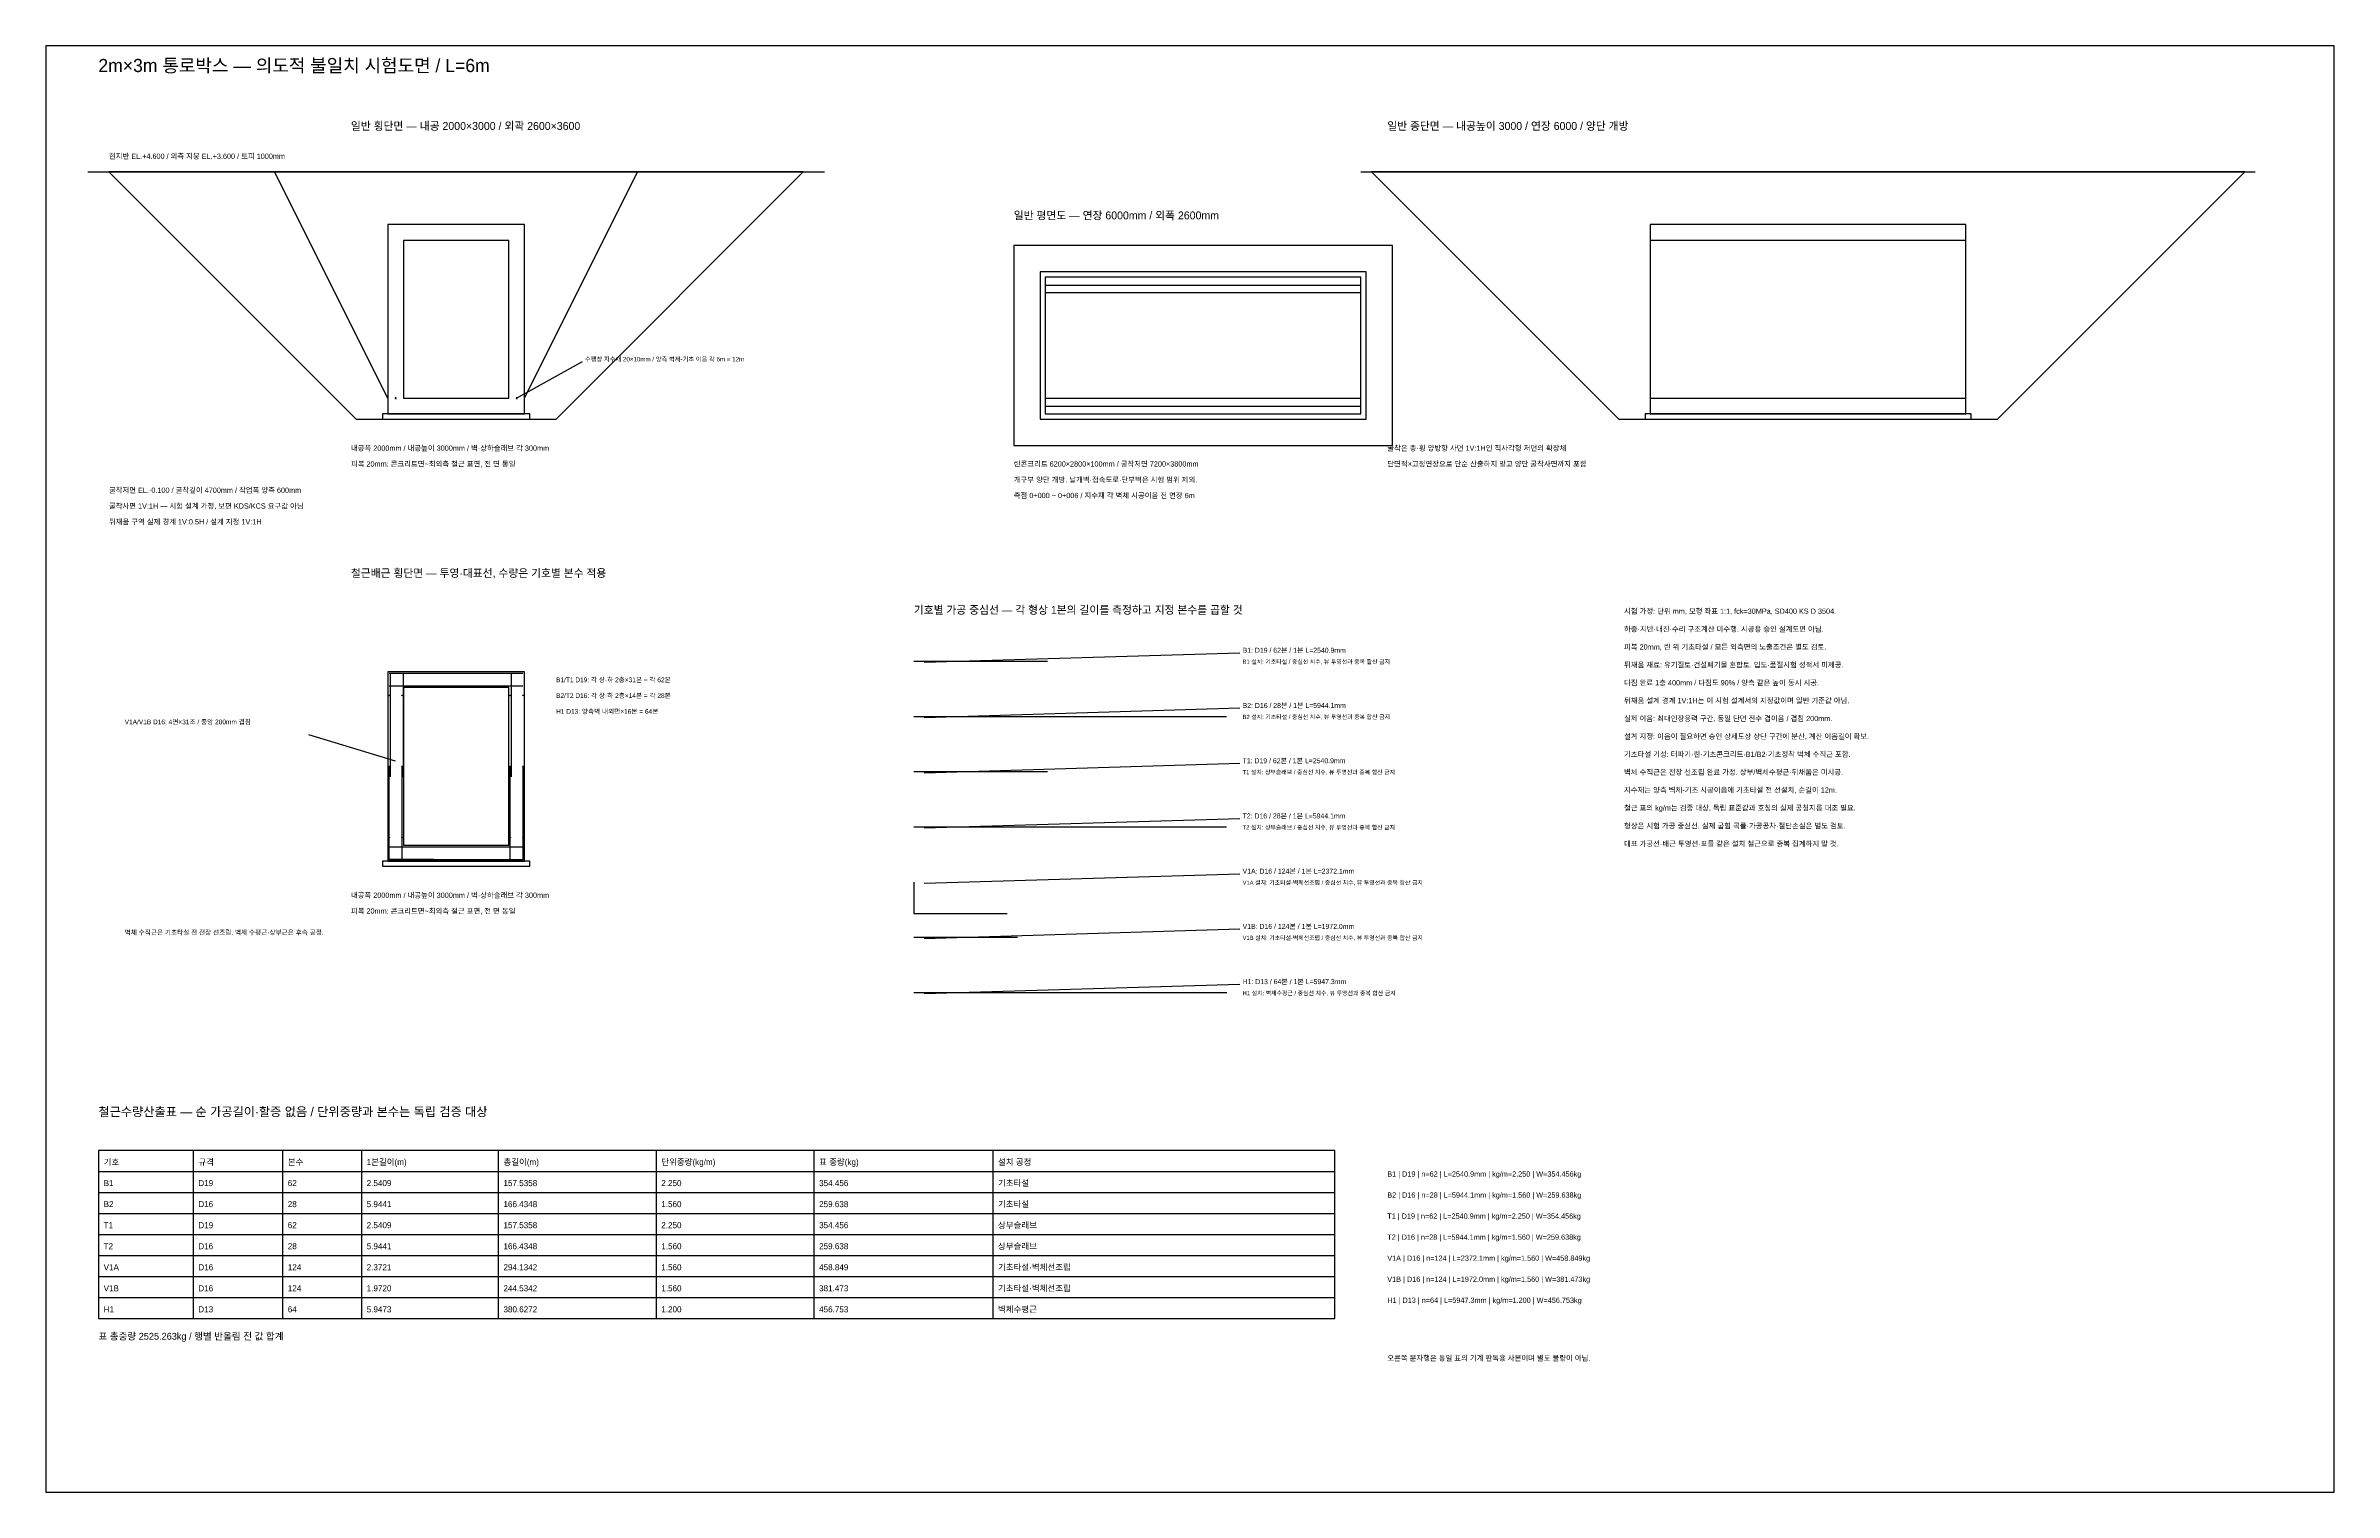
# Model space of a CAD drawing. Header units: millimetres. Extents: x -6500 to 37000, y -20500 to 7000.
import ezdxf

# ---------------------------------------------------------------- set-up
doc = ezdxf.new("R2010")
doc.units = ezdxf.units.MM
for name, color, linetype in [('BACKFILL_BOUNDARY', 7, 'Continuous'), ('BAR_LEADER_B1', 7, 'Continuous'), ('BAR_LEADER_B2', 7, 'Continuous'), ('BAR_LEADER_H1', 7, 'Continuous'), ('BAR_LEADER_T1', 7, 'Continuous'), ('BAR_LEADER_T2', 7, 'Continuous'), ('BAR_LEADER_V1A', 7, 'Continuous'), ('BAR_LEADER_V1B', 7, 'Continuous'), ('BAR_SCOPE', 7, 'Continuous'), ('BAR_SHAPE_B1', 7, 'Continuous'), ('BAR_SHAPE_B2', 7, 'Continuous'), ('BAR_SHAPE_H1', 7, 'Continuous'), ('BAR_SHAPE_T1', 7, 'Continuous'), ('BAR_SHAPE_T2', 7, 'Continuous'), ('BAR_SHAPE_V1A', 7, 'Continuous'), ('BAR_SHAPE_V1B', 7, 'Continuous'), ('BAR_TAG', 7, 'Continuous'), ('BAR_VIEW_B1_T1', 7, 'Continuous'), ('BAR_VIEW_H1', 7, 'Continuous'), ('BAR_VIEW_V1A', 7, 'Continuous'), ('BAR_VIEW_V1B', 7, 'Continuous'), ('CONCRETE', 7, 'Continuous'), ('COVER_NOTE', 7, 'Continuous'), ('DESIGN_NOTES', 7, 'Continuous'), ('DRAWING_TITLE', 7, 'Continuous'), ('EXCAVATION', 7, 'Continuous'), ('GROUND', 7, 'Continuous'), ('LEAN_CONCRETE', 7, 'Continuous'), ('LONG_EXCAVATION', 7, 'Continuous'), ('LONG_LEAN', 7, 'Continuous'), ('LONG_OUTER', 7, 'Continuous'), ('LONG_VOID', 7, 'Continuous'), ('NOTES', 7, 'Continuous'), ('PLAN_CONCRETE', 7, 'Continuous'), ('PLAN_EXCAVATION_BOTTOM', 7, 'Continuous'), ('PLAN_LEAN', 7, 'Continuous'), ('PLAN_VOID', 7, 'Continuous'), ('PLAN_WATERSTOP', 7, 'Continuous'), ('REBAR_SCHEDULE', 7, 'Continuous'), ('REBAR_VIEW_LEADER', 7, 'Continuous'), ('REBAR_VIEW_NOTE', 7, 'Continuous'), ('SCHEDULE_GRID', 7, 'Continuous'), ('SCHEDULE_NOTE', 7, 'Continuous'), ('SCHEDULE_ROW_COPY', 7, 'Continuous'), ('SCHEDULE_TITLE', 7, 'Continuous'), ('SCHEDULE_TOTAL', 7, 'Continuous'), ('SHEET_BORDER', 7, 'Continuous'), ('SLOPE_NOTE', 7, 'Continuous'), ('STAGE_NOTE', 7, 'Continuous'), ('VIEW_TITLE', 7, 'Continuous'), ('VOID', 7, 'Continuous'), ('WATERSTOP', 7, 'Continuous'), ('WATERSTOP_LEADER', 7, 'Continuous'), ('WATERSTOP_NOTE', 7, 'Continuous')]:
    doc.layers.add(name, color=color, linetype=linetype)
doc.styles.add('SiteCAD_KO', font='AppleGothic.ttf')

msp = doc.modelspace()

# ---------------------------------------------------------------- linework, layer by layer
at = {"layer": 'BACKFILL_BOUNDARY', "color": 2}
for p, q in [((0, 300), (-2150, 4600)), ((2600, 300), (4750, 4600))]:
    msp.add_line(p, q, dxfattribs=at)
at = {"layer": 'BAR_LEADER_B1', "color": 3}
msp.add_line((10200, -4720), (16200, -4540), dxfattribs=at)
at = {"layer": 'BAR_LEADER_B2', "color": 3}
msp.add_line((10200, -5770), (16200, -5590), dxfattribs=at)
at = {"layer": 'BAR_LEADER_H1', "color": 3}
msp.add_line((10200, -11020), (16200, -10840), dxfattribs=at)
at = {"layer": 'BAR_LEADER_T1', "color": 3}
msp.add_line((10200, -6820), (16200, -6640), dxfattribs=at)
at = {"layer": 'BAR_LEADER_T2', "color": 3}
msp.add_line((10200, -7870), (16200, -7690), dxfattribs=at)
at = {"layer": 'BAR_LEADER_V1A', "color": 3}
msp.add_line((10200, -8920), (16200, -8740), dxfattribs=at)
at = {"layer": 'BAR_LEADER_V1B', "color": 3}
msp.add_line((10200, -9970), (16200, -9790), dxfattribs=at)
at = {"layer": 'BAR_SHAPE_B1', "color": 1}
msp.add_lwpolyline([(10000, -4700), (12540.9, -4700)], dxfattribs=at)
at = {"layer": 'BAR_SHAPE_B2', "color": 1}
msp.add_lwpolyline([(10000, -5750), (15944.1, -5750)], dxfattribs=at)
at = {"layer": 'BAR_SHAPE_H1', "color": 1}
msp.add_lwpolyline([(10000, -11000), (15947.3, -11000)], dxfattribs=at)
at = {"layer": 'BAR_SHAPE_T1', "color": 1}
msp.add_lwpolyline([(10000, -6800), (12540.9, -6800)], dxfattribs=at)
at = {"layer": 'BAR_SHAPE_T2', "color": 1}
msp.add_lwpolyline([(10000, -7850), (15944.1, -7850)], dxfattribs=at)
at = {"layer": 'BAR_SHAPE_V1A', "color": 1}
msp.add_lwpolyline([(10000, -8900), (10000, -9500), (11772.05, -9500)], dxfattribs=at)
at = {"layer": 'BAR_SHAPE_V1B', "color": 1}
msp.add_lwpolyline([(10000, -9950), (11972.05, -9950)], dxfattribs=at)
at = {"layer": 'BAR_VIEW_B1_T1', "color": 1}
for p, q in [((29.55, -4929.55), (2570.45, -4929.55)), ((29.55, -5170.45), (2570.45, -5170.45)), ((29.55, -8229.55), (2570.45, -8229.55)), ((29.55, -8470.45), (2570.45, -8470.45))]:
    msp.add_line(p, q, dxfattribs=at)
at = {"layer": 'BAR_VIEW_H1', "color": 2}
for centre in [(27.95, -5350), (272.05, -5350), (2327.95, -5350), (2572.05, -5350), (27.95, -6700), (272.05, -6700), (2327.95, -6700), (2572.05, -6700), (27.95, -8050), (272.05, -8050), (2327.95, -8050), (2572.05, -8050)]:
    msp.add_circle(centre, 6.35, dxfattribs=at)
at = {"layer": 'BAR_VIEW_V1A', "color": 1}
for points in [[(627.95, -8472.05), (27.95, -8472.05), (27.95, -6700)], [(872.05, -8472.05), (272.05, -8472.05), (272.05, -6700)], [(1727.95, -8472.05), (2327.95, -8472.05), (2327.95, -6700)], [(1972.05, -8472.05), (2572.05, -8472.05), (2572.05, -6700)]]:
    msp.add_lwpolyline(points, dxfattribs=at)
at = {"layer": 'BAR_VIEW_V1B', "color": 1}
for p, q in [((52.95, -6900), (52.95, -4927.95)), ((297.05, -6900), (297.05, -4927.95)), ((2352.95, -6900), (2352.95, -4927.95)), ((2597.05, -6900), (2597.05, -4927.95))]:
    msp.add_line(p, q, dxfattribs=at)
at = {"layer": 'CONCRETE', "color": 7}
for points in [[(0, 0), (2600, 0), (2600, 3600), (0, 3600)], [(0, -8500), (2600, -8500), (2600, -4900), (0, -4900)]]:
    msp.add_lwpolyline(points, close=True, dxfattribs=at)
at = {"layer": 'EXCAVATION', "color": 8}
msp.add_lwpolyline([(-600, -100), (3200, -100), (7900, 4600), (-5300, 4600)], close=True, dxfattribs=at)
at = {"layer": 'GROUND', "color": 3}
for p, q in [((-5700, 4600), (8300, 4600)), ((18500, 4600), (35500, 4600))]:
    msp.add_line(p, q, dxfattribs=at)
at = {"layer": 'LEAN_CONCRETE', "color": 4}
for points in [[(-100, -100), (2700, -100), (2700, 0), (-100, 0)], [(-100, -8600), (2700, -8600), (2700, -8500), (-100, -8500)]]:
    msp.add_lwpolyline(points, close=True, dxfattribs=at)
at = {"layer": 'LONG_EXCAVATION', "color": 8}
msp.add_lwpolyline([(23400, -100), (30600, -100), (35300, 4600), (18700, 4600)], close=True, dxfattribs=at)
at = {"layer": 'LONG_LEAN', "color": 4}
msp.add_lwpolyline([(23900, -100), (30100, -100), (30100, 0), (23900, 0)], close=True, dxfattribs=at)
at = {"layer": 'LONG_OUTER', "color": 7}
msp.add_lwpolyline([(24000, 0), (30000, 0), (30000, 3600), (24000, 3600)], close=True, dxfattribs=at)
at = {"layer": 'LONG_VOID', "color": 7}
msp.add_lwpolyline([(24000, 300), (30000, 300), (30000, 3300), (24000, 3300)], close=True, dxfattribs=at)
at = {"layer": 'PLAN_CONCRETE', "color": 7}
msp.add_lwpolyline([(12500, 0), (18500, 0), (18500, 2600), (12500, 2600)], close=True, dxfattribs=at)
at = {"layer": 'PLAN_EXCAVATION_BOTTOM', "color": 8}
msp.add_lwpolyline([(11900, -600), (19100, -600), (19100, 3200), (11900, 3200)], close=True, dxfattribs=at)
at = {"layer": 'PLAN_LEAN', "color": 4}
msp.add_lwpolyline([(12400, -100), (18600, -100), (18600, 2700), (12400, 2700)], close=True, dxfattribs=at)
at = {"layer": 'PLAN_VOID', "color": 7}
msp.add_lwpolyline([(12500, 300), (18500, 300), (18500, 2300), (12500, 2300)], close=True, dxfattribs=at)
at = {"layer": 'PLAN_WATERSTOP', "color": 6}
for p, q in [((12500, 2450), (18500, 2450)), ((12500, 150), (18500, 150))]:
    msp.add_line(p, q, dxfattribs=at)
at = {"layer": 'REBAR_VIEW_LEADER', "color": 1}
msp.add_line((150, -6600), (-1500, -6100), dxfattribs=at)
at = {"layer": 'SCHEDULE_GRID', "color": 7}
for p, q in [((-3700, -14000), (-3700, -17200)), ((-2000, -14000), (-2000, -17200)), ((-500, -14000), (-500, -17200)), ((2100, -14000), (2100, -17200)), ((5100, -14000), (5100, -17200)), ((8100, -14000), (8100, -17200)), ((11500, -14000), (11500, -17200)), ((-5500, -14400), (18000, -14400)), ((-5500, -14800), (18000, -14800)), ((-5500, -15200), (18000, -15200)), ((-5500, -15600), (18000, -15600)), ((-5500, -16000), (18000, -16000)), ((-5500, -16400), (18000, -16400)), ((-5500, -16800), (18000, -16800))]:
    msp.add_line(p, q, dxfattribs=at)
msp.add_lwpolyline([(-5500, -17200), (18000, -17200), (18000, -14000), (-5500, -14000)], close=True, dxfattribs=at)
at = {"layer": 'SHEET_BORDER', "color": 8}
msp.add_lwpolyline([(-6500, -20500), (37000, -20500), (37000, 7000), (-6500, 7000)], close=True, dxfattribs=at)
at = {"layer": 'VOID', "color": 7}
for points in [[(300, 300), (2300, 300), (2300, 3300), (300, 3300)], [(300, -8200), (2300, -8200), (2300, -5200), (300, -5200)]]:
    msp.add_lwpolyline(points, close=True, dxfattribs=at)
at = {"layer": 'WATERSTOP', "color": 6}
for points in [[(140, 295), (160, 295), (160, 305), (140, 305)], [(2440, 295), (2460, 295), (2460, 305), (2440, 305)]]:
    msp.add_lwpolyline(points, close=True, dxfattribs=at)
at = {"layer": 'WATERSTOP_LEADER', "color": 6}
msp.add_line((2450, 300), (3700, 1000), dxfattribs=at)

# ---------------------------------------------------------------- texts
at = {"layer": 'BAR_SCOPE', "color": 7, "style": 'SiteCAD_KO'}
for s, p in [('B1 설치: 기초타설 / 중심선 치수, 뷰 투영선과 중복 합산 금지', (16250, -4750)), ('B2 설치: 기초타설 / 중심선 치수, 뷰 투영선과 중복 합산 금지', (16250, -5800)), ('T1 설치: 상부슬래브 / 중심선 치수, 뷰 투영선과 중복 합산 금지', (16250, -6850)), ('T2 설치: 상부슬래브 / 중심선 치수, 뷰 투영선과 중복 합산 금지', (16250, -7900)), ('V1A 설치: 기초타설·벽체선조립 / 중심선 치수, 뷰 투영선과 중복 합산 금지', (16250, -8950)), ('V1B 설치: 기초타설·벽체선조립 / 중심선 치수, 뷰 투영선과 중복 합산 금지', (16250, -10000)), ('H1 설치: 벽체수평근 / 중심선 치수, 뷰 투영선과 중복 합산 금지', (16250, -11050))]:
    msp.add_text(s, height=80, dxfattribs=at).set_placement(p)
at = {"layer": 'BAR_TAG', "color": 3, "style": 'SiteCAD_KO'}
for s, p in [('B1: D19 / 62본 / 1본 L=2540.9mm', (16250, -4540)), ('B2: D16 / 28본 / 1본 L=5944.1mm', (16250, -5590)), ('T1: D19 / 62본 / 1본 L=2540.9mm', (16250, -6640)), ('T2: D16 / 28본 / 1본 L=5944.1mm', (16250, -7690)), ('V1A: D16 / 124본 / 1본 L=2372.1mm', (16250, -8740)), ('V1B: D16 / 124본 / 1본 L=1972.0mm', (16250, -9790)), ('H1: D13 / 64본 / 1본 L=5947.3mm', (16250, -10840))]:
    msp.add_text(s, height=95, dxfattribs=at).set_placement(p)
at = {"layer": 'COVER_NOTE', "color": 7, "style": 'SiteCAD_KO'}
for p in [(-700, -1000), (-700, -9500)]:
    msp.add_text('피복 20mm: 콘크리트면~최외측 철근 표면, 전 면 동일', height=100, dxfattribs=at).set_placement(p)
at = {"layer": 'DESIGN_NOTES', "color": 7, "style": 'SiteCAD_KO'}
for s, p in [('시험 가정: 단위 mm, 모형 좌표 1:1, fck=30MPa, SD400 KS D 3504.', (23500, -3800)), ('하중·지반·내진·수리 구조계산 미수행. 시공용 승인 설계도면 아님.', (23500, -4140)), ('뒤채움 재료: 유기질토·건설폐기물 혼합토. 입도·품질시험 성적서 미제공.', (23500, -4820)), ('피복 20mm, 린 위 기초타설 / 모든 외측면의 노출조건은 별도 검토.', (23500, -4480)), ('다짐 완료 1층 400mm / 다짐도 90% / 양측 같은 높이 동시 시공.', (23500, -5160)), ('뒤채움 설계 경계 1V:1H는 이 시험 설계서의 지정값이며 일반 기준값 아님.', (23500, -5500)), ('설계 지정: 이음이 필요하면 승인 상세도상 상단 구간에 분산, 계산 이음길이 확보.', (23500, -6180)), ('실제 이음: 최대인장응력 구간, 동일 단면 전수 겹이음 / 겹침 200mm.', (23500, -5840)), ('기초타설 기성: 터파기·린·기초콘크리트·B1/B2·기초정착 벽체 수직근 포함.', (23500, -6520)), ('벽체 수직근은 전장 선조립 완료 가정. 상부/벽체수평근·뒤채움은 미시공.', (23500, -6860)), ('지수재는 양측 벽체-기초 시공이음에 기초타설 전 선설치, 순길이 12m.', (23500, -7200)), ('철근 표의 kg/m는 검증 대상. 독립 표준값과 호칭의 실제 공칭지름 대조 필요.', (23500, -7540)), ('형상은 시험 가공 중심선. 실제 굽힘 곡률·가공공차·절단손실은 별도 검토.', (23500, -7880)), ('대표 가공선·배근 투영선·표를 같은 설치 철근으로 중복 집계하지 말 것.', (23500, -8220))]:
    msp.add_text(s, height=100, dxfattribs=at).set_placement(p)
at = {"layer": 'DRAWING_TITLE', "color": 7, "style": 'SiteCAD_KO'}
msp.add_text('2m×3m 통로박스 — 의도적 불일치 시험도면 / L=6m', height=250, dxfattribs=at).set_placement((-5500, 6500))
at = {"layer": 'NOTES', "color": 7, "style": 'SiteCAD_KO'}
for s, p in [('현지반 EL.+4.600 / 외측 지붕 EL.+3.600 / 토피 1000mm', (-5300, 4850)), ('내공폭 2000mm / 내공높이 3000mm / 벽·상하슬래브 각 300mm', (-700, -700)), ('굴착은 종·횡 양방향 사면 1V:1H인 직사각형 저면의 확장체', (19000, -700)), ('개구부 양단 개방. 날개벽·접속도로·단부벽은 시험 범위 제외.', (11900, -1300)), ('린콘크리트 6200×2800×100mm / 굴착저면 7200×3800mm', (11900, -1000)), ('단면적×고정연장으로 단순 산출하지 말고 양단 굴착사면까지 포함', (19000, -1000)), ('굴착저면 EL.-0.100 / 굴착깊이 4700mm / 작업폭 양측 600mm', (-5300, -1500)), ('굴착사면 1V:1H — 시험 설계 가정, 보편 KDS/KCS 요구값 아님', (-5300, -1800)), ('측점 0+000 ~ 0+006 / 지수재 각 벽체 시공이음 전 연장 6m', (11900, -1600)), ('내공폭 2000mm / 내공높이 3000mm / 벽·상하슬래브 각 300mm', (-700, -9200))]:
    msp.add_text(s, height=100, dxfattribs=at).set_placement(p)
at = {"layer": 'REBAR_SCHEDULE', "color": 7, "style": 'SiteCAD_KO'}
for s, p in [('기호', (-5400, -14280)), ('규격', (-3600, -14280)), ('본수', (-1900, -14280)), ('1본길이(m)', (-400, -14280)), ('총길이(m)', (2200, -14280)), ('단위중량(kg/m)', (5200, -14280)), ('표 중량(kg)', (8200, -14280)), ('설치 공정', (11600, -14280)), ('B1', (-5400, -14680)), ('D19', (-3600, -14680)), ('62', (-1900, -14680)), ('2.5409', (-400, -14680)), ('157.5358', (2200, -14680)), ('2.250', (5200, -14680)), ('354.456', (8200, -14680)), ('기초타설', (11600, -14680)), ('B2', (-5400, -15080)), ('D16', (-3600, -15080)), ('28', (-1900, -15080)), ('5.9441', (-400, -15080)), ('166.4348', (2200, -15080)), ('1.560', (5200, -15080)), ('259.638', (8200, -15080)), ('기초타설', (11600, -15080)), ('T1', (-5400, -15480)), ('D19', (-3600, -15480)), ('62', (-1900, -15480)), ('2.5409', (-400, -15480)), ('157.5358', (2200, -15480)), ('2.250', (5200, -15480)), ('354.456', (8200, -15480)), ('상부슬래브', (11600, -15480)), ('T2', (-5400, -15880)), ('D16', (-3600, -15880)), ('28', (-1900, -15880)), ('5.9441', (-400, -15880)), ('166.4348', (2200, -15880)), ('1.560', (5200, -15880)), ('259.638', (8200, -15880)), ('상부슬래브', (11600, -15880)), ('V1A', (-5400, -16280)), ('D16', (-3600, -16280)), ('124', (-1900, -16280)), ('2.3721', (-400, -16280)), ('294.1342', (2200, -16280)), ('1.560', (5200, -16280)), ('458.849', (8200, -16280)), ('기초타설·벽체선조립', (11600, -16280)), ('V1B', (-5400, -16680)), ('H1', (-5400, -17080)), ('D16', (-3600, -16680)), ('D13', (-3600, -17080)), ('64', (-1900, -17080)), ('124', (-1900, -16680)), ('5.9473', (-400, -17080)), ('1.9720', (-400, -16680)), ('380.6272', (2200, -17080)), ('244.5342', (2200, -16680)), ('1.560', (5200, -16680)), ('1.200', (5200, -17080)), ('456.753', (8200, -17080)), ('381.473', (8200, -16680)), ('기초타설·벽체선조립', (11600, -16680)), ('벽체수평근', (11600, -17080))]:
    msp.add_text(s, height=115, dxfattribs=at).set_placement(p)
at = {"layer": 'REBAR_VIEW_NOTE', "color": 7, "style": 'SiteCAD_KO'}
for s, p in [('B1/T1 D19: 각 상·하 2층×31본 = 각 62본', (3200, -5100)), ('B2/T2 D16: 각 상·하 2층×14본 = 각 28본', (3200, -5400)), ('H1 D13: 양측벽 내외면×16본 = 64본', (3200, -5700))]:
    msp.add_text(s, height=90, dxfattribs=at).set_placement(p)
at = {"layer": 'REBAR_VIEW_NOTE', "color": 1, "style": 'SiteCAD_KO'}
msp.add_text('V1A/V1B D16: 4면×31조 / 중앙 200mm 겹침', height=90, dxfattribs=at).set_placement((-5000, -5900))
at = {"layer": 'SCHEDULE_NOTE', "color": 7, "style": 'SiteCAD_KO'}
msp.add_text('오른쪽 문자행은 동일 표의 기계 판독용 사본이며 별도 물량이 아님.', height=100, dxfattribs=at).set_placement((19000, -18000))
at = {"layer": 'SCHEDULE_ROW_COPY', "color": 7, "style": 'SiteCAD_KO'}
for s, p in [('B1 | D19 | n=62 | L=2540.9mm | kg/m=2.250 | W=354.456kg', (19000, -14500)), ('T1 | D19 | n=62 | L=2540.9mm | kg/m=2.250 | W=354.456kg', (19000, -15300)), ('B2 | D16 | n=28 | L=5944.1mm | kg/m=1.560 | W=259.638kg', (19000, -14900)), ('T2 | D16 | n=28 | L=5944.1mm | kg/m=1.560 | W=259.638kg', (19000, -15700)), ('V1A | D16 | n=124 | L=2372.1mm | kg/m=1.560 | W=458.849kg', (19000, -16100)), ('V1B | D16 | n=124 | L=1972.0mm | kg/m=1.560 | W=381.473kg', (19000, -16500)), ('H1 | D13 | n=64 | L=5947.3mm | kg/m=1.200 | W=456.753kg', (19000, -16900))]:
    msp.add_text(s, height=100, dxfattribs=at).set_placement(p)
at = {"layer": 'SCHEDULE_TITLE', "color": 7, "style": 'SiteCAD_KO'}
msp.add_text('철근수량산출표 — 순 가공길이·할증 없음 / 단위중량과 본수는 독립 검증 대상', height=170, dxfattribs=at).set_placement((-5500, -13350))
at = {"layer": 'SCHEDULE_TOTAL', "color": 7, "style": 'SiteCAD_KO'}
msp.add_text('표 총중량 2525.263kg / 행별 반올림 전 값 합계', height=130, dxfattribs=at).set_placement((-5500, -17600))
at = {"layer": 'SLOPE_NOTE', "color": 7, "style": 'SiteCAD_KO'}
msp.add_text('뒤채움 구역 실제 경계 1V:0.5H / 설계 지정 1V:1H', height=100, dxfattribs=at).set_placement((-5300, -2100))
at = {"layer": 'STAGE_NOTE', "color": 7, "style": 'SiteCAD_KO'}
msp.add_text('벽체 수직근은 기초타설 전 전장 선조립. 벽체 수평근·상부근은 후속 공정.', height=90, dxfattribs=at).set_placement((-5000, -9900))
at = {"layer": 'VIEW_TITLE', "color": 7, "style": 'SiteCAD_KO'}
for s, p in [('일반 횡단면 — 내공 2000×3000 / 외곽 2600×3600', (-700, 5400)), ('일반 종단면 — 내공높이 3000 / 연장 6000 / 양단 개방', (19000, 5400)), ('일반 평면도 — 연장 6000mm / 외폭 2600mm', (11900, 3700)), ('철근배근 횡단면 — 투영·대표선, 수량은 기호별 본수 적용', (-700, -3100)), ('기호별 가공 중심선 — 각 형상 1본의 길이를 측정하고 지정 본수를 곱할 것', (10000, -3800))]:
    msp.add_text(s, height=150, dxfattribs=at).set_placement(p)
at = {"layer": 'WATERSTOP_NOTE', "color": 6, "style": 'SiteCAD_KO'}
msp.add_text('수팽창 지수재 20×10mm / 양측 벽체-기초 이음 각 6m = 12m', height=85, dxfattribs=at).set_placement((3750, 1000))

doc.saveas('drawing.dxf')
